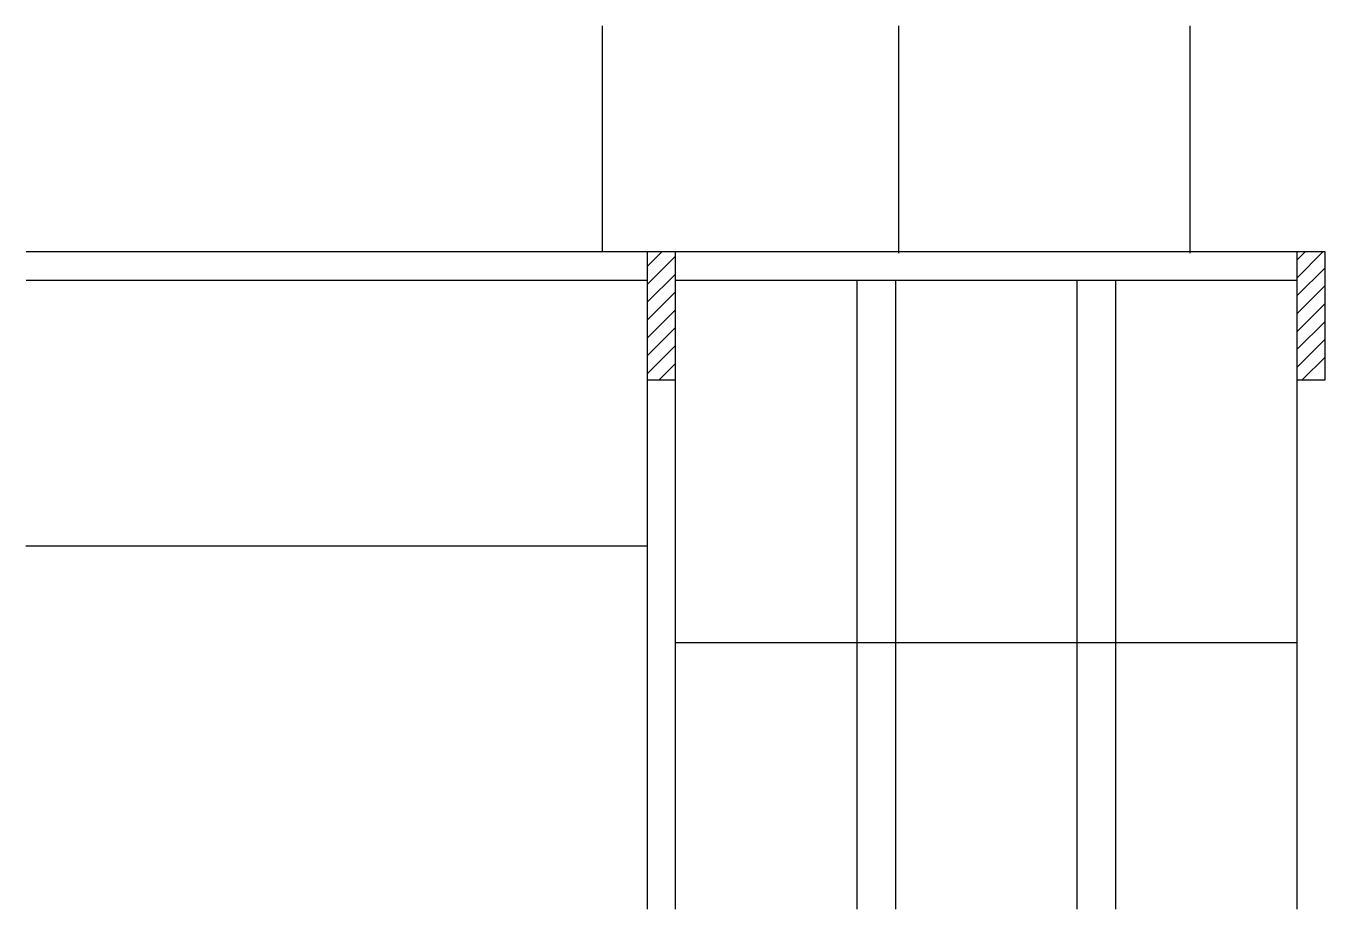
# Model space of a CAD drawing. Header units: metres. Extents: x 3304 to 4178, y 1590 to 2184.
import ezdxf

# ---------------------------------------------------------------- set-up
doc = ezdxf.new("R2010")
doc.units = ezdxf.units.M
for name, color, linetype in [('3', 7, 'Continuous'), ('7', 7, 'Continuous'), ('Painéis', 7, 'Continuous')]:
    doc.layers.add(name, color=color, linetype=linetype)

msp = doc.modelspace()

# ---------------------------------------------------------------- linework, layer by layer
at = {"layer": '3', "color": 7, "lineweight": 25}
for p, q in [((3722.47, 2022.29), (3732.3, 2032.12)), ((3722.47, 2010.27), (3741.47, 2029.27)), ((4159.47, 2014.52), (4177.07, 2032.12)), ((4159.47, 2026.54), (4165.05, 2032.12)), ((4159.47, 2002.5), (4178.47, 2021.5)), ((3722.47, 1998.25), (3741.47, 2017.25)), ((3722.47, 1986.23), (3741.47, 2005.23)), ((4159.47, 1990.48), (4178.47, 2009.48)), ((3722.47, 1974.21), (3741.47, 1993.21)), ((4159.47, 1978.46), (4178.47, 1997.46)), ((4159.47, 1966.44), (4178.47, 1985.44)), ((3722.47, 1962.19), (3741.47, 1981.19)), ((3722.47, 1950.17), (3741.47, 1969.17)), ((4159.47, 1954.42), (4178.47, 1973.42)), ((4163.2, 1946.12), (4178.47, 1961.4)), ((3730.45, 1946.12), (3741.47, 1957.15))]:
    msp.add_line(p, q, dxfattribs=at)
for points in [[(3722.47, 2032.12), (3304.47, 2032.12)], [(4159.47, 2032.12), (3741.47, 2032.12)], [(3304.47, 2013.12), (3722.47, 2013.12)], [(3741.47, 2013.12), (4159.47, 2013.12)], [(3722.47, 1946.12), (3722.47, 1590.12)], [(3741.47, 1590.12), (3741.47, 1946.12)], [(4159.47, 1946.12), (4159.47, 1590.12)]]:
    msp.add_lwpolyline(points, dxfattribs=at)
at = {"layer": '7', "color": 7, "lineweight": 25}
for points in [[(3722.47, 1946.12), (3741.47, 1946.12), (3741.47, 2032.12), (3722.47, 2032.12), (3722.47, 1946.12)], [(4159.47, 1946.12), (4178.47, 1946.12), (4178.47, 2032.12), (4159.47, 2032.12), (4159.47, 1946.12)]]:
    msp.add_lwpolyline(points, dxfattribs=at)
at = {"layer": 'Painéis', "color": 7, "lineweight": 25}
for p, q in [((3691.97, 2184.12), (3691.97, 2032.12)), ((3891.47, 2184.12), (3891.47, 2031.19)), ((4087.47, 2184.12), (4087.47, 2031.19)), ((3863.48, 2013.12), (3863.48, 1590.12)), ((3889.48, 2013.12), (3889.48, 1590.12)), ((4011.48, 2013.12), (4011.48, 1590.12)), ((4037.48, 2013.12), (4037.48, 1590.12)), ((3722.38, 1834.12), (3304.38, 1834.12)), ((4159.38, 1769.12), (3741.38, 1769.12))]:
    msp.add_line(p, q, dxfattribs=at)

doc.saveas('drawing.dxf')
